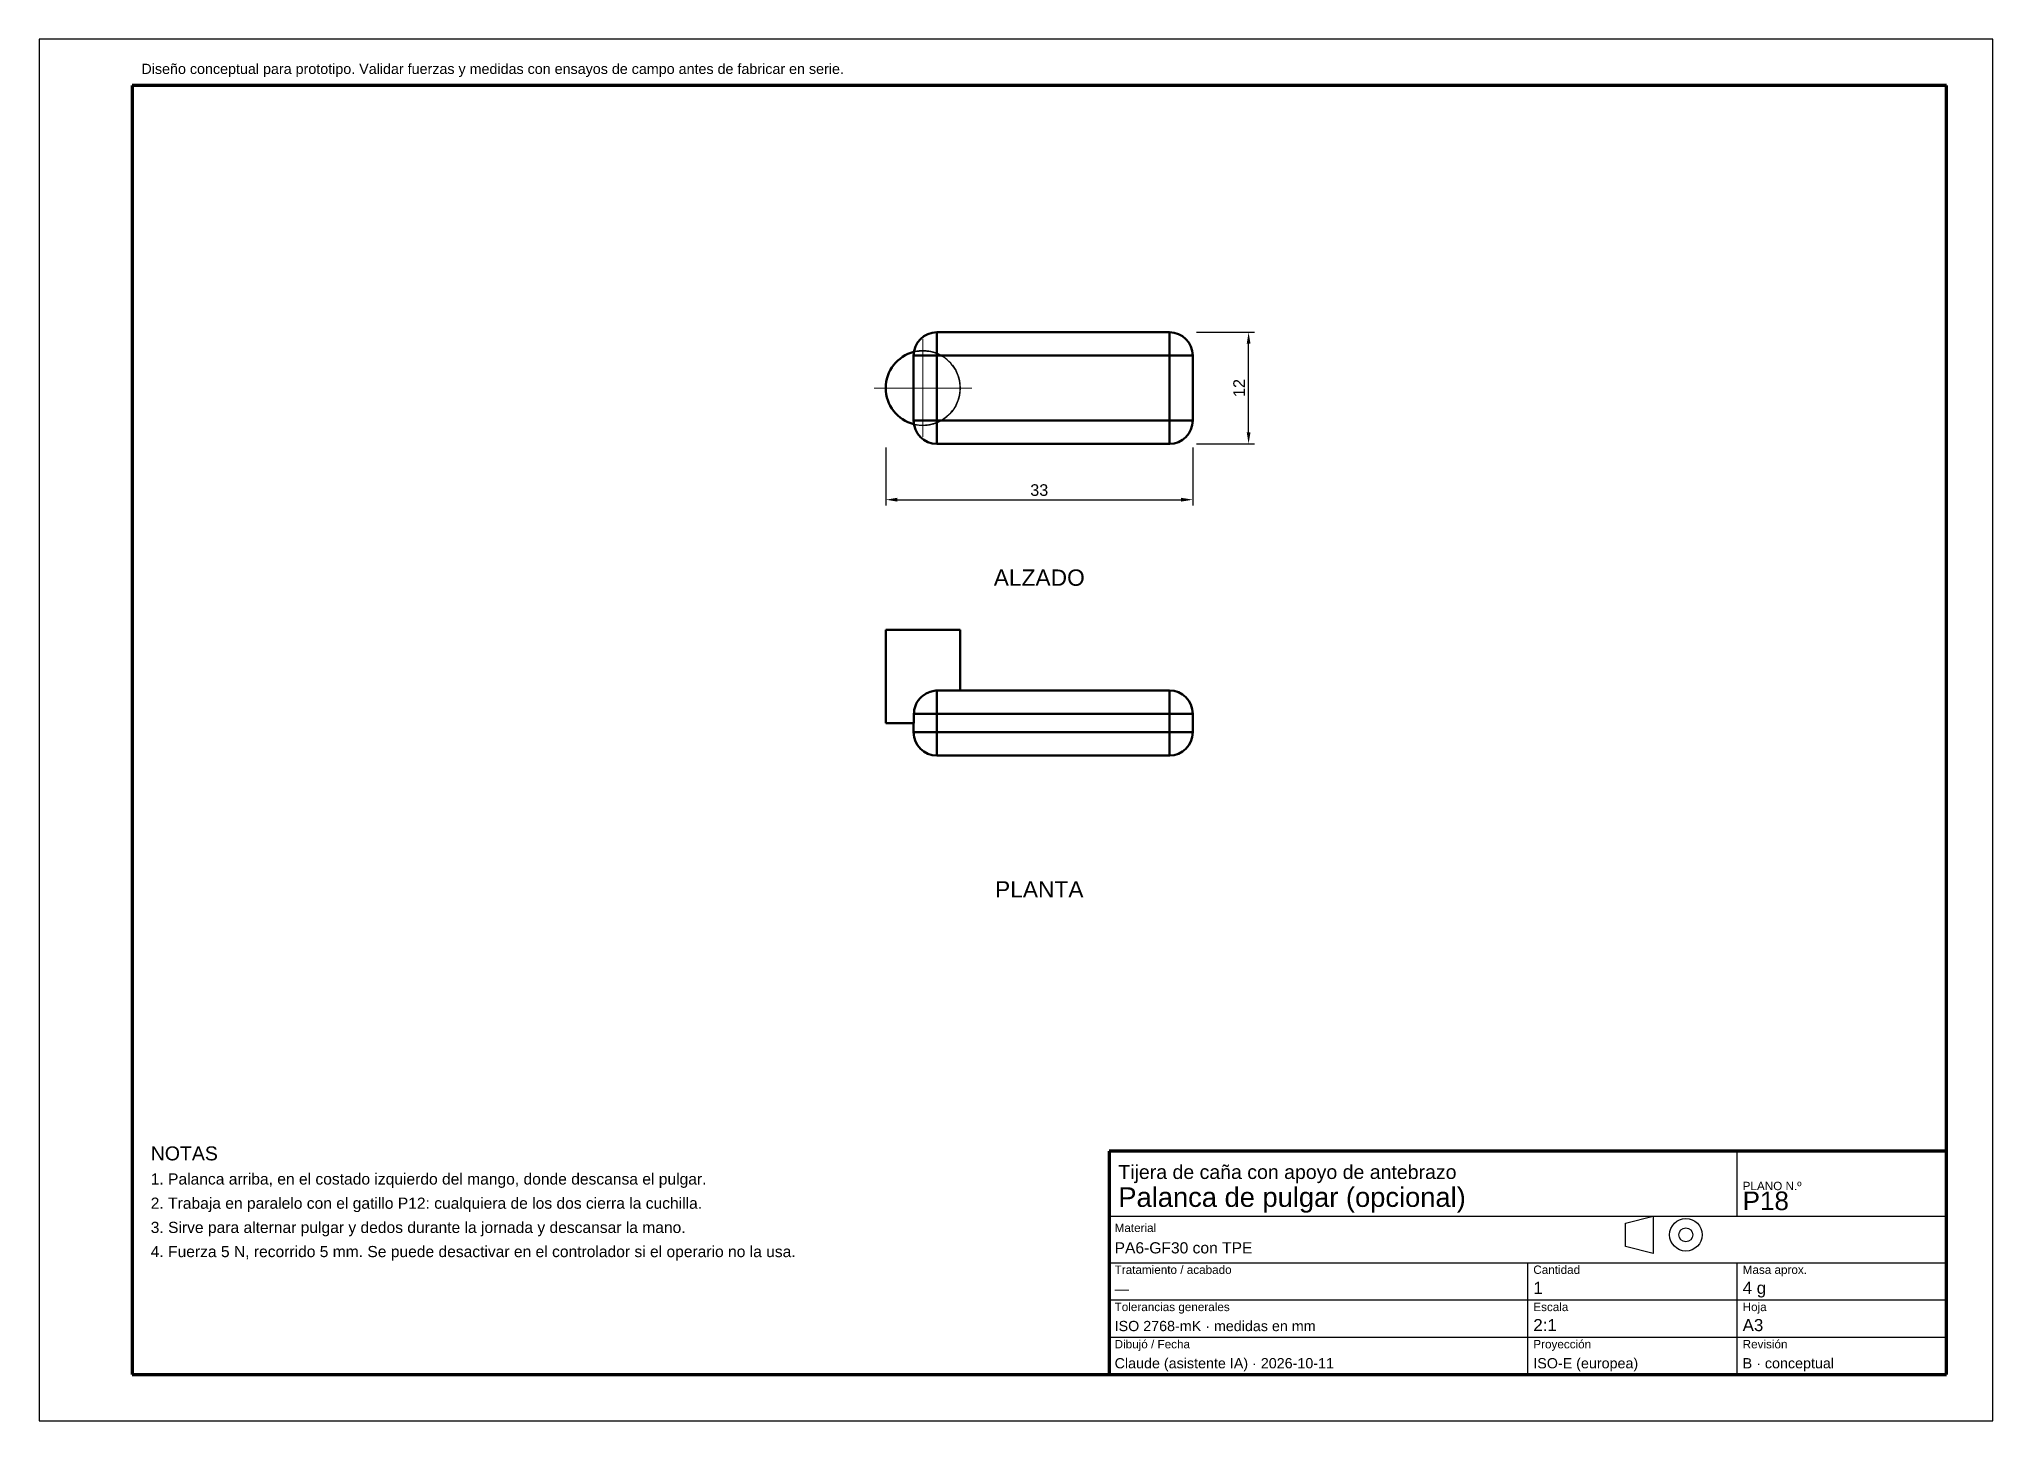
# Model space of a CAD drawing. Header units: millimetres. Extents: x 0 to 210, y 0 to 148.
import ezdxf
from ezdxf.enums import TextEntityAlignment as Align

# ---------------------------------------------------------------- set-up
doc = ezdxf.new("R2010")
doc.units = ezdxf.units.MM
doc.header["$LTSCALE"] = 0.5
doc.linetypes.add('ACAD_ISO02W100', pattern=[15, 12, -3])
doc.linetypes.add('ACAD_ISO04W100', pattern=[30, 24, -3, 0, -3])
for name, color, linetype, lineweight in [('COTAS', 4, 'Continuous', 18), ('EJES', 1, 'ACAD_ISO04W100', 18), ('MARCO', 7, 'Continuous', 70), ('OCULTAS', 8, 'ACAD_ISO02W100', 25), ('TEXTO', 7, 'Continuous', 25), ('VISIBLE', 7, 'Continuous', 50)]:
    doc.layers.add(name, color=color, linetype=linetype, lineweight=lineweight)
doc.styles.get("Standard").update_dxf_attribs({"font": 'arial.ttf'})
doc.dimstyles.new('ISO25', dxfattribs={"dimscale": 0.5, "dimtxt": 2.5, "dimasz": 2.5, "dimexe": 1.25, "dimexo": 0.8, "dimgap": 0.8, "dimtad": 1, "dimdec": 1, "dimtxsty": 'Standard', "dimcen": 2.5, "dimclrd": 4, "dimclre": 4, "dimclrt": 7, "dimazin": 3, "dimtfac": 1, "dimtmove": 0, "dimatfit": 3})

msp = doc.modelspace()

# ---------------------------------------------------------------- linework, layer by layer
at = {"layer": 'EJES'}
for p, q in [((95, 105.75), (95, 116.25)), ((89.75, 111), (100.25, 111))]:
    msp.add_line(p, q, dxfattribs=at)
at = {"layer": 'MARCO'}
for p, q in [((205, 143.5), (10, 143.5)), ((10, 143.5), (10, 5)), ((205, 5), (205, 143.5)), ((205, 29), (115, 29)), ((115, 29), (115, 5)), ((205, 5), (205, 29)), ((10, 5), (205, 5)), ((115, 5), (205, 5))]:
    msp.add_line(p, q, dxfattribs=at)
at = {"layer": 'OCULTAS'}
for p, q in [((96.5, 117), (121.5, 117)), ((94, 114.5), (94, 107.5)), ((96.94, 114.5), (121.5, 114.5)), ((121.5, 107.5), (121.5, 114.5)), ((124, 107.5), (124, 114.5)), ((96.94, 107.5), (121.5, 107.5)), ((96.5, 105), (121.5, 105)), ((96.94, 78.5), (99, 78.5)), ((94.03, 75), (94.03, 76)), ((96.5, 74), (96.5, 76)), ((96.5, 76), (121.5, 76)), ((121.5, 74), (121.5, 76)), ((124, 74), (124, 76)), ((94, 74), (94, 75)), ((96.5, 74), (121.5, 74)), ((96.5, 71.5), (121.5, 71.5))]:
    msp.add_line(p, q, dxfattribs=at)
msp.add_circle((95, 111), 4, dxfattribs=at)
for centre, radius, start, end in [((96.5, 114.5), 2.5, 90, 171.2483), ((96.5, 114.5), 2.5, 90, 171.2483), ((121.5, 114.5), 2.5, 0, 90), ((121.5, 114.5), 2.5, 0, 90), ((96.5, 114.5), 2.5, 171.2483, 180), ((95, 111), 4, 0, 61.045), ((95, 111), 4, 298.955, 360), ((96.5, 107.5), 2.5, -180, -171.2483), ((96.5, 107.5), 2.5, -171.2483, -90), ((96.5, 107.5), 2.5, -171.2483, -90), ((121.5, 107.5), 2.5, 270, 360), ((121.5, 107.5), 2.5, 270, 360), ((121.5, 76), 2.5, 0, 90), ((96.5, 74), 2.5, 180, 270), ((96.5, 74), 2.5, 180, 270), ((121.5, 74), 2.5, -90, 0), ((121.5, 74), 2.5, -90, 0)]:
    msp.add_arc(centre, radius, start, end, dxfattribs=at)
for points, degree in [([(96.5, 114.71), (96.5, 114.97), (96.5, 115.23), (96.5, 115.48), (96.5, 115.72), (96.5, 115.94), (96.5, 116.15), (96.5, 116.34), (96.5, 116.51), (96.5, 116.66), (96.5, 116.78), (96.5, 116.87), (96.5, 116.94), (96.5, 116.99), (96.5, 117)], 1), ([(96.94, 114.5), (96.72, 114.62), (96.5, 114.71)], 2), ([(96.5, 107.29), (96.72, 107.38), (96.94, 107.5)], 2), ([(91, 85), (91.1, 85), (91.4, 85), (91.87, 85), (92.51, 85), (93.26, 85), (94.11, 85), (95, 85), (95.89, 85), (96.74, 85), (97.49, 85), (98.13, 85), (98.6, 85), (98.9, 85), (99, 85)], 1), ([(94.59, 77.54), (94.74, 77.73), (94.94, 77.89)], 2), ([(96.5, 78.49), (96.72, 78.5), (96.94, 78.5)], 2), ([(96.94, 78.5), (97.2, 78.5), (97.44, 78.5), (97.68, 78.5), (97.9, 78.5), (98.1, 78.5), (98.28, 78.5), (98.45, 78.5), (98.59, 78.5), (98.71, 78.5), (98.82, 78.5), (98.9, 78.5), (98.95, 78.5), (98.99, 78.5), (99, 78.5)], 1), ([(99, 78.5), (98.99, 78.5), (98.95, 78.5), (98.9, 78.5), (98.82, 78.5), (98.71, 78.5), (98.59, 78.5), (98.45, 78.5), (98.28, 78.5), (98.1, 78.5), (97.9, 78.5), (97.68, 78.5), (97.44, 78.5), (97.2, 78.5), (96.94, 78.5)], 1), ([(94.03, 76), (94.03, 76.3), (94.1, 76.59)], 2), ([(94.12, 76.64), (94.15, 76.75), (94.19, 76.86)], 2), ([(94.27, 77.05), (94.31, 77.12), (94.35, 77.19)], 2), ([(94.35, 77.2), (94.41, 77.3)], 1), ([(94.42, 77.31), (94.49, 77.42), (94.58, 77.53)], 2), ([(91, 75), (91.02, 75), (91.07, 75), (91.16, 75), (91.28, 75), (91.44, 75), (91.63, 75), (91.85, 75), (92.09, 75), (92.37, 75), (92.66, 75), (92.98, 75), (93.32, 75), (93.67, 75), (94.03, 75)], 1), ([(94, 75), (94, 75), (94.03, 75)], 2), ([(94.03, 75), (94, 75), (94, 75)], 2)]:
    msp.add_open_spline(points, degree=degree, dxfattribs=at)
for points, degree, knots in [([(121.5, 114.5), (121.5, 114.78), (121.5, 115.06), (121.5, 115.19), (121.5, 115.33), (121.5, 115.46), (121.5, 115.58), (121.5, 115.71), (121.5, 115.83), (121.5, 115.94), (121.5, 116.06), (121.5, 116.16), (121.5, 116.27), (121.5, 116.36), (121.5, 116.45), (121.5, 116.54), (121.5, 116.62), (121.5, 116.68), (121.5, 116.75), (121.5, 116.81), (121.5, 116.86), (121.5, 116.9), (121.5, 116.94), (121.5, 116.96), (121.5, 116.98), (121.5, 116.99), (121.5, 117)], 2, [0, 0, 0, 0.142857, 0.142857, 0.214286, 0.214286, 0.285714, 0.285714, 0.357143, 0.357143, 0.428571, 0.428571, 0.5, 0.5, 0.571429, 0.571429, 0.642857, 0.642857, 0.714286, 0.714286, 0.785714, 0.785714, 0.857143, 0.857143, 0.928571, 0.928571, 1, 1, 1]), ([(96.5, 114.71), (96.44, 114.73), (96.37, 114.76), (96.2, 114.82), (96.04, 114.87), (95.81, 114.92), (95.61, 114.95), (95.24, 115.01), (94.92, 115.01), (94.68, 114.99), (94.24, 114.95), (94.03, 114.88), (94.03, 114.88)], 3, [0, 0, 0, 0, 0.149779, 0.149779, 0.149779, 0.292215, 0.292215, 0.292215, 0.545276, 0.545276, 0.545276, 1, 1, 1, 1]), ([(121.5, 114.5), (121.78, 114.5), (122.06, 114.5), (122.19, 114.5), (122.33, 114.5), (122.46, 114.5), (122.58, 114.5), (122.71, 114.5), (122.83, 114.5), (122.94, 114.5), (123.06, 114.5), (123.16, 114.5), (123.27, 114.5), (123.36, 114.5), (123.45, 114.5), (123.54, 114.5), (123.62, 114.5), (123.68, 114.5), (123.75, 114.5), (123.81, 114.5), (123.86, 114.5), (123.9, 114.5), (123.94, 114.5), (123.96, 114.5), (123.98, 114.5), (123.99, 114.5), (124, 114.5)], 2, [0, 0, 0, 0.142857, 0.142857, 0.214286, 0.214286, 0.285714, 0.285714, 0.357143, 0.357143, 0.428571, 0.428571, 0.5, 0.5, 0.571429, 0.571429, 0.642857, 0.642857, 0.714286, 0.714286, 0.785714, 0.785714, 0.857143, 0.857143, 0.928571, 0.928571, 1, 1, 1]), ([(94.03, 107.12), (94.03, 107.12), (94.26, 107.04), (94.75, 107.01), (95.01, 106.99), (95.34, 107), (95.71, 107.06), (95.97, 107.11), (96.24, 107.18), (96.5, 107.29)], 3, [0, 0, 0, 0, 0.533688, 0.533688, 0.533688, 0.813623, 0.813623, 0.813623, 1, 1, 1, 1]), ([(96.5, 105), (96.5, 105.01), (96.5, 105.01), (96.5, 105.04), (96.5, 105.06), (96.5, 105.09), (96.5, 105.13), (96.5, 105.17), (96.5, 105.22), (96.5, 105.28), (96.5, 105.34), (96.5, 105.42), (96.5, 105.49), (96.5, 105.58), (96.5, 105.66), (96.5, 105.76), (96.5, 105.85), (96.5, 105.95), (96.5, 106.06), (96.5, 106.17), (96.5, 106.28), (96.5, 106.4), (96.5, 106.52), (96.5, 106.65), (96.5, 106.77), (96.5, 107.03), (96.5, 107.29)], 2, [0, 0, 0, 0.071429, 0.071429, 0.142857, 0.142857, 0.214286, 0.214286, 0.285714, 0.285714, 0.357143, 0.357143, 0.428571, 0.428571, 0.5, 0.5, 0.571429, 0.571429, 0.642857, 0.642857, 0.714286, 0.714286, 0.785714, 0.785714, 0.857143, 0.857143, 1, 1, 1]), ([(121.5, 105), (121.5, 105.01), (121.5, 105.02), (121.5, 105.04), (121.5, 105.06), (121.5, 105.1), (121.5, 105.14), (121.5, 105.19), (121.5, 105.25), (121.5, 105.32), (121.5, 105.38), (121.5, 105.46), (121.5, 105.55), (121.5, 105.64), (121.5, 105.73), (121.5, 105.84), (121.5, 105.94), (121.5, 106.06), (121.5, 106.17), (121.5, 106.29), (121.5, 106.42), (121.5, 106.54), (121.5, 106.67), (121.5, 106.81), (121.5, 106.94), (121.5, 107.22), (121.5, 107.5)], 2, [0, 0, 0, 0.071429, 0.071429, 0.142857, 0.142857, 0.214286, 0.214286, 0.285714, 0.285714, 0.357143, 0.357143, 0.428571, 0.428571, 0.5, 0.5, 0.571429, 0.571429, 0.642857, 0.642857, 0.714286, 0.714286, 0.785714, 0.785714, 0.857143, 0.857143, 1, 1, 1]), ([(124, 107.5), (123.99, 107.5), (123.98, 107.5), (123.96, 107.5), (123.94, 107.5), (123.9, 107.5), (123.86, 107.5), (123.81, 107.5), (123.75, 107.5), (123.68, 107.5), (123.62, 107.5), (123.54, 107.5), (123.45, 107.5), (123.36, 107.5), (123.27, 107.5), (123.16, 107.5), (123.06, 107.5), (122.94, 107.5), (122.83, 107.5), (122.71, 107.5), (122.58, 107.5), (122.46, 107.5), (122.33, 107.5), (122.19, 107.5), (122.06, 107.5), (121.78, 107.5), (121.5, 107.5)], 2, [0, 0, 0, 0.1122, 0.1122, 0.224399, 0.224399, 0.336599, 0.336599, 0.448799, 0.448799, 0.560999, 0.560999, 0.673198, 0.673198, 0.785398, 0.785398, 0.897598, 0.897598, 1.009798, 1.009798, 1.121997, 1.121997, 1.234197, 1.234197, 1.346397, 1.346397, 1.570796, 1.570796, 1.570796]), ([(94.97, 77.91), (95.19, 78.09), (95.44, 78.23), (95.71, 78.33), (95.97, 78.43), (96.24, 78.48), (96.5, 78.49)], 3, [0, 0, 0, 0, 0.523542, 0.523542, 0.523542, 1, 1, 1, 1]), ([(96.5, 76), (96.5, 76.27), (96.5, 76.53), (96.5, 76.66), (96.5, 76.78), (96.5, 76.91), (96.5, 77.03), (96.5, 77.15), (96.5, 77.27), (96.5, 77.38), (96.5, 77.49), (96.5, 77.59), (96.5, 77.69), (96.5, 77.79), (96.5, 77.88), (96.5, 77.96), (96.5, 78.04), (96.5, 78.11), (96.5, 78.18), (96.5, 78.24), (96.5, 78.3), (96.5, 78.35), (96.5, 78.39), (96.5, 78.42), (96.5, 78.46), (96.5, 78.47), (96.5, 78.49)], 2, [0, 0, 0, 0.142857, 0.142857, 0.214286, 0.214286, 0.285714, 0.285714, 0.357143, 0.357143, 0.428571, 0.428571, 0.5, 0.5, 0.571429, 0.571429, 0.642857, 0.642857, 0.714286, 0.714286, 0.785714, 0.785714, 0.857143, 0.857143, 0.928571, 0.928571, 1, 1, 1]), ([(121.5, 76), (121.5, 76.28), (121.5, 76.56), (121.5, 76.69), (121.5, 76.83), (121.5, 76.96), (121.5, 77.08), (121.5, 77.21), (121.5, 77.33), (121.5, 77.44), (121.5, 77.56), (121.5, 77.66), (121.5, 77.77), (121.5, 77.86), (121.5, 77.95), (121.5, 78.04), (121.5, 78.12), (121.5, 78.18), (121.5, 78.25), (121.5, 78.31), (121.5, 78.36), (121.5, 78.4), (121.5, 78.44), (121.5, 78.46), (121.5, 78.48), (121.5, 78.49), (121.5, 78.5)], 2, [0, 0, 0, 0.142857, 0.142857, 0.214286, 0.214286, 0.285714, 0.285714, 0.357143, 0.357143, 0.428571, 0.428571, 0.5, 0.5, 0.571429, 0.571429, 0.642857, 0.642857, 0.714286, 0.714286, 0.785714, 0.785714, 0.857143, 0.857143, 0.928571, 0.928571, 1, 1, 1]), ([(96.5, 76), (96.25, 76), (96, 76), (95.75, 76), (95.51, 76), (95.4, 76), (95.29, 76), (95.18, 76), (95.07, 76), (94.97, 76), (94.87, 76), (94.78, 76), (94.69, 76), (94.61, 76), (94.52, 76), (94.45, 76), (94.38, 76), (94.32, 76), (94.26, 76), (94.21, 76), (94.16, 76), (94.12, 76), (94.08, 76), (94.05, 76), (94.03, 76)], 2, [0, 0, 0, 0.142857, 0.142857, 0.285714, 0.285714, 0.357143, 0.357143, 0.428571, 0.428571, 0.5, 0.5, 0.571429, 0.571429, 0.642857, 0.642857, 0.714286, 0.714286, 0.785714, 0.785714, 0.857143, 0.857143, 0.928571, 0.928571, 1, 1, 1]), ([(121.5, 76), (121.78, 76), (122.06, 76), (122.19, 76), (122.33, 76), (122.46, 76), (122.58, 76), (122.71, 76), (122.83, 76), (122.94, 76), (123.06, 76), (123.16, 76), (123.27, 76), (123.36, 76), (123.45, 76), (123.54, 76), (123.62, 76), (123.68, 76), (123.75, 76), (123.81, 76), (123.86, 76), (123.9, 76), (123.94, 76), (123.96, 76), (123.98, 76), (123.99, 76), (124, 76)], 2, [0, 0, 0, 0.142857, 0.142857, 0.214286, 0.214286, 0.285714, 0.285714, 0.357143, 0.357143, 0.428571, 0.428571, 0.5, 0.5, 0.571429, 0.571429, 0.642857, 0.642857, 0.714286, 0.714286, 0.785714, 0.785714, 0.857143, 0.857143, 0.928571, 0.928571, 1, 1, 1]), ([(96.5, 74), (96.22, 74), (95.94, 74), (95.81, 74), (95.67, 74), (95.54, 74), (95.42, 74), (95.29, 74), (95.17, 74), (95.06, 74), (94.94, 74), (94.84, 74), (94.73, 74), (94.64, 74), (94.55, 74), (94.46, 74), (94.38, 74), (94.32, 74), (94.25, 74), (94.19, 74), (94.14, 74), (94.1, 74), (94.06, 74), (94.04, 74), (94.02, 74), (94.01, 74), (94, 74)], 2, [0, 0, 0, 0.142857, 0.142857, 0.214286, 0.214286, 0.285714, 0.285714, 0.357143, 0.357143, 0.428571, 0.428571, 0.5, 0.5, 0.571429, 0.571429, 0.642857, 0.642857, 0.714286, 0.714286, 0.785714, 0.785714, 0.857143, 0.857143, 0.928571, 0.928571, 1, 1, 1]), ([(96.5, 74), (96.5, 73.72), (96.5, 73.44), (96.5, 73.31), (96.5, 73.17), (96.5, 73.04), (96.5, 72.92), (96.5, 72.79), (96.5, 72.67), (96.5, 72.56), (96.5, 72.44), (96.5, 72.34), (96.5, 72.23), (96.5, 72.14), (96.5, 72.05), (96.5, 71.96), (96.5, 71.88), (96.5, 71.82), (96.5, 71.75), (96.5, 71.69), (96.5, 71.64), (96.5, 71.6), (96.5, 71.56), (96.5, 71.54), (96.5, 71.52), (96.5, 71.51), (96.5, 71.5)], 2, [0, 0, 0, 0.142857, 0.142857, 0.214286, 0.214286, 0.285714, 0.285714, 0.357143, 0.357143, 0.428571, 0.428571, 0.5, 0.5, 0.571429, 0.571429, 0.642857, 0.642857, 0.714286, 0.714286, 0.785714, 0.785714, 0.857143, 0.857143, 0.928571, 0.928571, 1, 1, 1]), ([(121.5, 74), (121.5, 73.72), (121.5, 73.44), (121.5, 73.31), (121.5, 73.17), (121.5, 73.04), (121.5, 72.92), (121.5, 72.79), (121.5, 72.67), (121.5, 72.56), (121.5, 72.44), (121.5, 72.34), (121.5, 72.23), (121.5, 72.14), (121.5, 72.05), (121.5, 71.96), (121.5, 71.88), (121.5, 71.82), (121.5, 71.75), (121.5, 71.69), (121.5, 71.64), (121.5, 71.6), (121.5, 71.56), (121.5, 71.54), (121.5, 71.52), (121.5, 71.51), (121.5, 71.5)], 2, [0, 0, 0, 0.142857, 0.142857, 0.214286, 0.214286, 0.285714, 0.285714, 0.357143, 0.357143, 0.428571, 0.428571, 0.5, 0.5, 0.571429, 0.571429, 0.642857, 0.642857, 0.714286, 0.714286, 0.785714, 0.785714, 0.857143, 0.857143, 0.928571, 0.928571, 1, 1, 1]), ([(121.5, 74), (121.78, 74), (122.06, 74), (122.19, 74), (122.33, 74), (122.46, 74), (122.58, 74), (122.71, 74), (122.83, 74), (122.94, 74), (123.06, 74), (123.16, 74), (123.27, 74), (123.36, 74), (123.45, 74), (123.54, 74), (123.62, 74), (123.68, 74), (123.75, 74), (123.81, 74), (123.86, 74), (123.9, 74), (123.94, 74), (123.96, 74), (123.98, 74), (123.99, 74), (124, 74)], 2, [0, 0, 0, 0.142857, 0.142857, 0.214286, 0.214286, 0.285714, 0.285714, 0.357143, 0.357143, 0.428571, 0.428571, 0.5, 0.5, 0.571429, 0.571429, 0.642857, 0.642857, 0.714286, 0.714286, 0.785714, 0.785714, 0.857143, 0.857143, 0.928571, 0.928571, 1, 1, 1])]:
    msp.add_open_spline(points, degree=degree, knots=knots, dxfattribs=at)
at = {"layer": 'TEXTO'}
for p, q in [((210, 148.5), (0, 148.5)), ((0, 148.5), (0, 0)), ((210, 0), (210, 148.5)), ((182.5, 22), (182.5, 29)), ((115, 22), (205, 22)), ((170.5, 21.25), (173.5, 22)), ((170.5, 18.75), (170.5, 21.25)), ((173.5, 22), (173.5, 18)), ((115, 17), (205, 17)), ((160, 5), (160, 17)), ((173.5, 18), (170.5, 18.75)), ((182.5, 5), (182.5, 17)), ((115, 13), (205, 13)), ((115, 9), (205, 9)), ((0, 0), (210, 0))]:
    msp.add_line(p, q, dxfattribs=at)
for radius in [1.75, 0.75]:
    msp.add_circle((177, 20), radius, dxfattribs=at)
at = {"layer": 'VISIBLE'}
for p, q in [((96.5, 117), (121.5, 117)), ((94, 107.5), (94, 114.5)), ((96.5, 107.5), (96.5, 114.5)), ((96.5, 114.5), (121.5, 114.5)), ((121.5, 107.5), (121.5, 114.5)), ((124, 107.5), (124, 114.5)), ((96.5, 107.5), (121.5, 107.5)), ((96.5, 105), (121.5, 105)), ((91, 85), (91, 75)), ((99, 85), (99, 78.5)), ((96.94, 78.5), (121.5, 78.5)), ((99, 78.5), (121.5, 78.5)), ((94.03, 75), (94.03, 76)), ((96.5, 74), (96.5, 76)), ((96.5, 76), (121.5, 76)), ((121.5, 74), (121.5, 76)), ((124, 74), (124, 76)), ((94, 74), (94, 75)), ((96.5, 74), (121.5, 74)), ((96.5, 71.5), (121.5, 71.5))]:
    msp.add_line(p, q, dxfattribs=at)
for centre, radius, start, end in [((96.5, 114.5), 2.5, 450, 540), ((96.5, 114.5), 2.5, 450, 540), ((121.5, 114.5), 2.5, -360, -270), ((121.5, 114.5), 2.5, -360, -270), ((95, 111), 4, 104.0473, 255.9527), ((96.5, 107.5), 2.5, -180, -90), ((96.5, 107.5), 2.5, -180, -90), ((121.5, 107.5), 2.5, 270, 360), ((121.5, 107.5), 2.5, 270, 360), ((121.5, 76), 2.5, -360, -270), ((121.5, 76), 2.5, -360, -270), ((96.5, 74), 2.5, 180, 270), ((96.5, 74), 2.5, 180, 270), ((121.5, 74), 2.5, -90, 0), ((121.5, 74), 2.5, -90, 0)]:
    msp.add_arc(centre, radius, start, end, dxfattribs=at)
for points, degree, knots in [([(96.5, 117), (96.5, 116.99), (96.5, 116.98), (96.5, 116.96), (96.5, 116.94), (96.5, 116.9), (96.5, 116.86), (96.5, 116.81), (96.5, 116.75), (96.5, 116.68), (96.5, 116.62), (96.5, 116.54), (96.5, 116.45), (96.5, 116.36), (96.5, 116.27), (96.5, 116.16), (96.5, 116.06), (96.5, 115.94), (96.5, 115.83), (96.5, 115.71), (96.5, 115.58), (96.5, 115.46), (96.5, 115.33), (96.5, 115.19), (96.5, 115.06), (96.5, 114.78), (96.5, 114.5)], 2, [0, 0, 0, 0.071429, 0.071429, 0.142857, 0.142857, 0.214286, 0.214286, 0.285714, 0.285714, 0.357143, 0.357143, 0.428571, 0.428571, 0.5, 0.5, 0.571429, 0.571429, 0.642857, 0.642857, 0.714286, 0.714286, 0.785714, 0.785714, 0.857143, 0.857143, 1, 1, 1]), ([(121.5, 117), (121.5, 116.99), (121.5, 116.98), (121.5, 116.96), (121.5, 116.94), (121.5, 116.9), (121.5, 116.86), (121.5, 116.81), (121.5, 116.75), (121.5, 116.68), (121.5, 116.62), (121.5, 116.54), (121.5, 116.45), (121.5, 116.36), (121.5, 116.27), (121.5, 116.16), (121.5, 116.06), (121.5, 115.94), (121.5, 115.83), (121.5, 115.71), (121.5, 115.58), (121.5, 115.46), (121.5, 115.33), (121.5, 115.19), (121.5, 115.06), (121.5, 114.78), (121.5, 114.5)], 2, [0, 0, 0, 0.071429, 0.071429, 0.142857, 0.142857, 0.214286, 0.214286, 0.285714, 0.285714, 0.357143, 0.357143, 0.428571, 0.428571, 0.5, 0.5, 0.571429, 0.571429, 0.642857, 0.642857, 0.714286, 0.714286, 0.785714, 0.785714, 0.857143, 0.857143, 1, 1, 1]), ([(94, 114.5), (94.01, 114.5), (94.02, 114.5), (94.04, 114.5), (94.06, 114.5), (94.1, 114.5), (94.14, 114.5), (94.19, 114.5), (94.25, 114.5), (94.32, 114.5), (94.38, 114.5), (94.46, 114.5), (94.55, 114.5), (94.64, 114.5), (94.73, 114.5), (94.84, 114.5), (94.94, 114.5), (95.06, 114.5), (95.17, 114.5), (95.29, 114.5), (95.42, 114.5), (95.54, 114.5), (95.67, 114.5), (95.81, 114.5), (95.94, 114.5), (96.22, 114.5), (96.5, 114.5)], 2, [0, 0, 0, 0.1122, 0.1122, 0.224399, 0.224399, 0.336599, 0.336599, 0.448799, 0.448799, 0.560999, 0.560999, 0.673198, 0.673198, 0.785398, 0.785398, 0.897598, 0.897598, 1.009798, 1.009798, 1.121997, 1.121997, 1.234197, 1.234197, 1.346397, 1.346397, 1.570796, 1.570796, 1.570796]), ([(124, 114.5), (123.99, 114.5), (123.98, 114.5), (123.96, 114.5), (123.94, 114.5), (123.9, 114.5), (123.86, 114.5), (123.81, 114.5), (123.75, 114.5), (123.68, 114.5), (123.62, 114.5), (123.54, 114.5), (123.45, 114.5), (123.36, 114.5), (123.27, 114.5), (123.16, 114.5), (123.06, 114.5), (122.94, 114.5), (122.83, 114.5), (122.71, 114.5), (122.58, 114.5), (122.46, 114.5), (122.33, 114.5), (122.19, 114.5), (122.06, 114.5), (121.78, 114.5), (121.5, 114.5)], 2, [0, 0, 0, 0.1122, 0.1122, 0.224399, 0.224399, 0.336599, 0.336599, 0.448799, 0.448799, 0.560999, 0.560999, 0.673198, 0.673198, 0.785398, 0.785398, 0.897598, 0.897598, 1.009798, 1.009798, 1.121997, 1.121997, 1.234197, 1.234197, 1.346397, 1.346397, 1.570796, 1.570796, 1.570796]), ([(94, 107.5), (94.01, 107.5), (94.02, 107.5), (94.04, 107.5), (94.06, 107.5), (94.1, 107.5), (94.14, 107.5), (94.19, 107.5), (94.25, 107.5), (94.32, 107.5), (94.38, 107.5), (94.46, 107.5), (94.55, 107.5), (94.64, 107.5), (94.73, 107.5), (94.84, 107.5), (94.94, 107.5), (95.06, 107.5), (95.17, 107.5), (95.29, 107.5), (95.42, 107.5), (95.54, 107.5), (95.67, 107.5), (95.81, 107.5), (95.94, 107.5), (96.22, 107.5), (96.5, 107.5)], 2, [0, 0, 0, 0.1122, 0.1122, 0.224399, 0.224399, 0.336599, 0.336599, 0.448799, 0.448799, 0.560999, 0.560999, 0.673198, 0.673198, 0.785398, 0.785398, 0.897598, 0.897598, 1.009798, 1.009798, 1.121997, 1.121997, 1.234197, 1.234197, 1.346397, 1.346397, 1.570796, 1.570796, 1.570796]), ([(96.5, 105), (96.5, 105.01), (96.5, 105.02), (96.5, 105.04), (96.5, 105.06), (96.5, 105.1), (96.5, 105.14), (96.5, 105.19), (96.5, 105.25), (96.5, 105.32), (96.5, 105.38), (96.5, 105.46), (96.5, 105.55), (96.5, 105.64), (96.5, 105.73), (96.5, 105.84), (96.5, 105.94), (96.5, 106.06), (96.5, 106.17), (96.5, 106.29), (96.5, 106.42), (96.5, 106.54), (96.5, 106.67), (96.5, 106.81), (96.5, 106.94), (96.5, 107.22), (96.5, 107.5)], 2, [0, 0, 0, 0.071429, 0.071429, 0.142857, 0.142857, 0.214286, 0.214286, 0.285714, 0.285714, 0.357143, 0.357143, 0.428571, 0.428571, 0.5, 0.5, 0.571429, 0.571429, 0.642857, 0.642857, 0.714286, 0.714286, 0.785714, 0.785714, 0.857143, 0.857143, 1, 1, 1]), ([(121.5, 105), (121.5, 105.01), (121.5, 105.02), (121.5, 105.04), (121.5, 105.06), (121.5, 105.1), (121.5, 105.14), (121.5, 105.19), (121.5, 105.25), (121.5, 105.32), (121.5, 105.38), (121.5, 105.46), (121.5, 105.55), (121.5, 105.64), (121.5, 105.73), (121.5, 105.84), (121.5, 105.94), (121.5, 106.06), (121.5, 106.17), (121.5, 106.29), (121.5, 106.42), (121.5, 106.54), (121.5, 106.67), (121.5, 106.81), (121.5, 106.94), (121.5, 107.22), (121.5, 107.5)], 2, [0, 0, 0, 0.071429, 0.071429, 0.142857, 0.142857, 0.214286, 0.214286, 0.285714, 0.285714, 0.357143, 0.357143, 0.428571, 0.428571, 0.5, 0.5, 0.571429, 0.571429, 0.642857, 0.642857, 0.714286, 0.714286, 0.785714, 0.785714, 0.857143, 0.857143, 1, 1, 1]), ([(124, 107.5), (123.99, 107.5), (123.98, 107.5), (123.96, 107.5), (123.94, 107.5), (123.9, 107.5), (123.86, 107.5), (123.81, 107.5), (123.75, 107.5), (123.68, 107.5), (123.62, 107.5), (123.54, 107.5), (123.45, 107.5), (123.36, 107.5), (123.27, 107.5), (123.16, 107.5), (123.06, 107.5), (122.94, 107.5), (122.83, 107.5), (122.71, 107.5), (122.58, 107.5), (122.46, 107.5), (122.33, 107.5), (122.19, 107.5), (122.06, 107.5), (121.78, 107.5), (121.5, 107.5)], 2, [0, 0, 0, 0.1122, 0.1122, 0.224399, 0.224399, 0.336599, 0.336599, 0.448799, 0.448799, 0.560999, 0.560999, 0.673198, 0.673198, 0.785398, 0.785398, 0.897598, 0.897598, 1.009798, 1.009798, 1.121997, 1.121997, 1.234197, 1.234197, 1.346397, 1.346397, 1.570796, 1.570796, 1.570796]), ([(96.5, 78.49), (96.44, 78.49), (96.37, 78.49), (96.2, 78.46), (96.04, 78.44), (95.81, 78.38), (95.61, 78.29), (95.24, 78.14), (94.92, 77.91), (94.68, 77.64), (94.24, 77.17), (94.03, 76.58), (94.03, 76)], 3, [0, 0, 0, 0, 0.149779, 0.149779, 0.149779, 0.292215, 0.292215, 0.292215, 0.545276, 0.545276, 0.545276, 1, 1, 1, 1]), ([(96.5, 78.49), (96.5, 78.47), (96.5, 78.46), (96.5, 78.42), (96.5, 78.39), (96.5, 78.35), (96.5, 78.3), (96.5, 78.24), (96.5, 78.18), (96.5, 78.11), (96.5, 78.04), (96.5, 77.96), (96.5, 77.88), (96.5, 77.79), (96.5, 77.69), (96.5, 77.59), (96.5, 77.49), (96.5, 77.38), (96.5, 77.27), (96.5, 77.15), (96.5, 77.03), (96.5, 76.91), (96.5, 76.78), (96.5, 76.53), (96.5, 76.27), (96.5, 76.13), (96.5, 76)], 2, [0, 0, 0, 0.071429, 0.071429, 0.142857, 0.142857, 0.214286, 0.214286, 0.285714, 0.285714, 0.357143, 0.357143, 0.428571, 0.428571, 0.5, 0.5, 0.571429, 0.571429, 0.642857, 0.642857, 0.714286, 0.714286, 0.785714, 0.785714, 0.928571, 0.928571, 1, 1, 1]), ([(121.5, 78.5), (121.5, 78.49), (121.5, 78.48), (121.5, 78.46), (121.5, 78.44), (121.5, 78.4), (121.5, 78.36), (121.5, 78.31), (121.5, 78.25), (121.5, 78.18), (121.5, 78.12), (121.5, 78.04), (121.5, 77.95), (121.5, 77.86), (121.5, 77.77), (121.5, 77.66), (121.5, 77.56), (121.5, 77.44), (121.5, 77.33), (121.5, 77.21), (121.5, 77.08), (121.5, 76.96), (121.5, 76.83), (121.5, 76.69), (121.5, 76.56), (121.5, 76.28), (121.5, 76)], 2, [0, 0, 0, 0.071429, 0.071429, 0.142857, 0.142857, 0.214286, 0.214286, 0.285714, 0.285714, 0.357143, 0.357143, 0.428571, 0.428571, 0.5, 0.5, 0.571429, 0.571429, 0.642857, 0.642857, 0.714286, 0.714286, 0.785714, 0.785714, 0.857143, 0.857143, 1, 1, 1]), ([(94.03, 76), (94.05, 76), (94.08, 76), (94.12, 76), (94.16, 76), (94.21, 76), (94.26, 76), (94.32, 76), (94.38, 76), (94.45, 76), (94.52, 76), (94.61, 76), (94.69, 76), (94.78, 76), (94.87, 76), (94.97, 76), (95.07, 76), (95.18, 76), (95.29, 76), (95.4, 76), (95.51, 76), (95.75, 76), (96, 76), (96.25, 76), (96.5, 76)], 2, [0, 0, 0, 0.071429, 0.071429, 0.142857, 0.142857, 0.214286, 0.214286, 0.285714, 0.285714, 0.357143, 0.357143, 0.428571, 0.428571, 0.5, 0.5, 0.571429, 0.571429, 0.642857, 0.642857, 0.714286, 0.714286, 0.857143, 0.857143, 1, 1, 1]), ([(124, 76), (123.99, 76), (123.98, 76), (123.96, 76), (123.94, 76), (123.9, 76), (123.86, 76), (123.81, 76), (123.75, 76), (123.68, 76), (123.62, 76), (123.54, 76), (123.45, 76), (123.36, 76), (123.27, 76), (123.16, 76), (123.06, 76), (122.94, 76), (122.83, 76), (122.71, 76), (122.58, 76), (122.46, 76), (122.33, 76), (122.19, 76), (122.06, 76), (121.78, 76), (121.5, 76)], 2, [0, 0, 0, 0.1122, 0.1122, 0.224399, 0.224399, 0.336599, 0.336599, 0.448799, 0.448799, 0.560999, 0.560999, 0.673198, 0.673198, 0.785398, 0.785398, 0.897598, 0.897598, 1.009798, 1.009798, 1.121997, 1.121997, 1.234197, 1.234197, 1.346397, 1.346397, 1.570796, 1.570796, 1.570796]), ([(96.5, 74), (96.22, 74), (95.94, 74), (95.81, 74), (95.67, 74), (95.54, 74), (95.42, 74), (95.29, 74), (95.17, 74), (95.06, 74), (94.94, 74), (94.84, 74), (94.73, 74), (94.64, 74), (94.55, 74), (94.46, 74), (94.38, 74), (94.32, 74), (94.25, 74), (94.19, 74), (94.14, 74), (94.1, 74), (94.06, 74), (94.04, 74), (94.02, 74), (94.01, 74), (94, 74)], 2, [0, 0, 0, 0.142857, 0.142857, 0.214286, 0.214286, 0.285714, 0.285714, 0.357143, 0.357143, 0.428571, 0.428571, 0.5, 0.5, 0.571429, 0.571429, 0.642857, 0.642857, 0.714286, 0.714286, 0.785714, 0.785714, 0.857143, 0.857143, 0.928571, 0.928571, 1, 1, 1]), ([(96.5, 74), (96.5, 73.72), (96.5, 73.44), (96.5, 73.31), (96.5, 73.17), (96.5, 73.04), (96.5, 72.92), (96.5, 72.79), (96.5, 72.67), (96.5, 72.56), (96.5, 72.44), (96.5, 72.34), (96.5, 72.23), (96.5, 72.14), (96.5, 72.05), (96.5, 71.96), (96.5, 71.88), (96.5, 71.82), (96.5, 71.75), (96.5, 71.69), (96.5, 71.64), (96.5, 71.6), (96.5, 71.56), (96.5, 71.54), (96.5, 71.52), (96.5, 71.51), (96.5, 71.5)], 2, [0, 0, 0, 0.142857, 0.142857, 0.214286, 0.214286, 0.285714, 0.285714, 0.357143, 0.357143, 0.428571, 0.428571, 0.5, 0.5, 0.571429, 0.571429, 0.642857, 0.642857, 0.714286, 0.714286, 0.785714, 0.785714, 0.857143, 0.857143, 0.928571, 0.928571, 1, 1, 1]), ([(121.5, 74), (121.5, 73.72), (121.5, 73.44), (121.5, 73.31), (121.5, 73.17), (121.5, 73.04), (121.5, 72.92), (121.5, 72.79), (121.5, 72.67), (121.5, 72.56), (121.5, 72.44), (121.5, 72.34), (121.5, 72.23), (121.5, 72.14), (121.5, 72.05), (121.5, 71.96), (121.5, 71.88), (121.5, 71.82), (121.5, 71.75), (121.5, 71.69), (121.5, 71.64), (121.5, 71.6), (121.5, 71.56), (121.5, 71.54), (121.5, 71.52), (121.5, 71.51), (121.5, 71.5)], 2, [0, 0, 0, 0.142857, 0.142857, 0.214286, 0.214286, 0.285714, 0.285714, 0.357143, 0.357143, 0.428571, 0.428571, 0.5, 0.5, 0.571429, 0.571429, 0.642857, 0.642857, 0.714286, 0.714286, 0.785714, 0.785714, 0.857143, 0.857143, 0.928571, 0.928571, 1, 1, 1]), ([(121.5, 74), (121.78, 74), (122.06, 74), (122.19, 74), (122.33, 74), (122.46, 74), (122.58, 74), (122.71, 74), (122.83, 74), (122.94, 74), (123.06, 74), (123.16, 74), (123.27, 74), (123.36, 74), (123.45, 74), (123.54, 74), (123.62, 74), (123.68, 74), (123.75, 74), (123.81, 74), (123.86, 74), (123.9, 74), (123.94, 74), (123.96, 74), (123.98, 74), (123.99, 74), (124, 74)], 2, [0, 0, 0, 0.142857, 0.142857, 0.214286, 0.214286, 0.285714, 0.285714, 0.357143, 0.357143, 0.428571, 0.428571, 0.5, 0.5, 0.571429, 0.571429, 0.642857, 0.642857, 0.714286, 0.714286, 0.785714, 0.785714, 0.857143, 0.857143, 0.928571, 0.928571, 1, 1, 1])]:
    msp.add_open_spline(points, degree=degree, knots=knots, dxfattribs=at)
for points, degree in [([(99, 85), (98.9, 85), (98.6, 85), (98.13, 85), (97.49, 85), (96.74, 85), (95.89, 85), (95, 85), (94.11, 85), (93.26, 85), (92.51, 85), (91.87, 85), (91.4, 85), (91.1, 85), (91, 85)], 1), ([(94.94, 77.89), (94.97, 77.91)], 1), ([(96.94, 78.5), (96.72, 78.5), (96.5, 78.49)], 2), ([(94.03, 76), (94.03, 76)], 1), ([(94.1, 76.59), (94.12, 76.64)], 1), ([(94.19, 76.86), (94.23, 76.95), (94.27, 77.05)], 2), ([(94.35, 77.19), (94.35, 77.2)], 1), ([(94.41, 77.3), (94.42, 77.31)], 1), ([(94.58, 77.53), (94.59, 77.54)], 1), ([(94.03, 75), (93.67, 75), (93.32, 75), (92.98, 75), (92.66, 75), (92.37, 75), (92.09, 75), (91.85, 75), (91.63, 75), (91.44, 75), (91.28, 75), (91.16, 75), (91.07, 75), (91.02, 75), (91, 75)], 1)]:
    msp.add_open_spline(points, degree=degree, dxfattribs=at)

# ---------------------------------------------------------------- texts
at = {"layer": 'TEXTO'}
for s, height, p in [('Diseño conceptual para prototipo. Validar fuerzas y medidas con ensayos de campo antes de fabricar en serie.', 1.1, (11, 144.75)), ('NOTAS', 1.5, (12, 28)), ('Tijera de caña con apoyo de antebrazo', 1.5, (116, 26)), ('1. Palanca arriba, en el costado izquierdo del mango, donde descansa el pulgar.', 1.2, (12, 25.4)), ('Palanca de pulgar (opcional)', 2.1, (116, 23)), ('PLANO N.º', 0.9, (183.1, 24.8)), ('2. Trabaja en paralelo con el gatillo P12: cualquiera de los dos cierra la cuchilla.', 1.2, (12, 22.8)), ('P18', 2, (183.1, 22.65)), ('3. Sirve para alternar pulgar y dedos durante la jornada y descansar la mano.', 1.2, (12, 20.2)), ('Material', 0.9, (115.6, 20.3)), ('PA6-GF30 con TPE', 1.2, (115.6, 18)), ('4. Fuerza 5 N, recorrido 5 mm. Se puede desactivar en el controlador si el operario no la usa.', 1.2, (12, 17.6)), ('Tratamiento / acabado', 0.9, (115.6, 15.8)), ('Cantidad', 0.9, (160.6, 15.8)), ('1', 1.3, (160.6, 13.65)), ('4 g', 1.3, (183.1, 13.65)), ('Masa aprox.', 0.9, (183.1, 15.8)), ('—', 1.1, (115.6, 13.65)), ('Tolerancias generales', 0.9, (115.6, 11.8)), ('Escala', 0.9, (160.6, 11.8)), ('Hoja', 0.9, (183.1, 11.8)), ('ISO 2768-mK · medidas en mm', 1.1, (115.6, 9.65)), ('2:1', 1.3, (160.6, 9.65)), ('A3', 1.3, (183.1, 9.65)), ('Dibujó / Fecha', 0.9, (115.6, 7.8)), ('Proyección', 0.9, (160.6, 7.8)), ('Revisión', 0.9, (183.1, 7.8)), ('Claude (asistente IA) · 2026-10-11', 1.1, (115.6, 5.65)), ('ISO-E (europea)', 1.1, (160.6, 5.65)), ('B · conceptual', 1.1, (183.1, 5.65))]:
    msp.add_text(s, height=height, dxfattribs=at).set_placement(p)
for s, p in [('ALZADO', (107.5, 91.5)), ('PLANTA', (107.5, 58))]:
    msp.add_text(s, height=1.75, dxfattribs=at).set_placement(p, align=Align.TOP_CENTER)

# ---------------------------------------------------------------- dimensions: what is measured, and where the dimension line sits
at = {"layer": 'COTAS'}
msp.add_linear_dim(base=(130, 105), p1=(124, 105), p2=(124, 117), angle=90, dimstyle='ISO25', dxfattribs=at).render()
msp.add_linear_dim(base=(91, 99), p1=(91, 105), p2=(124, 105), dimstyle='ISO25', dxfattribs=at).render()

doc.saveas('drawing.dxf')
